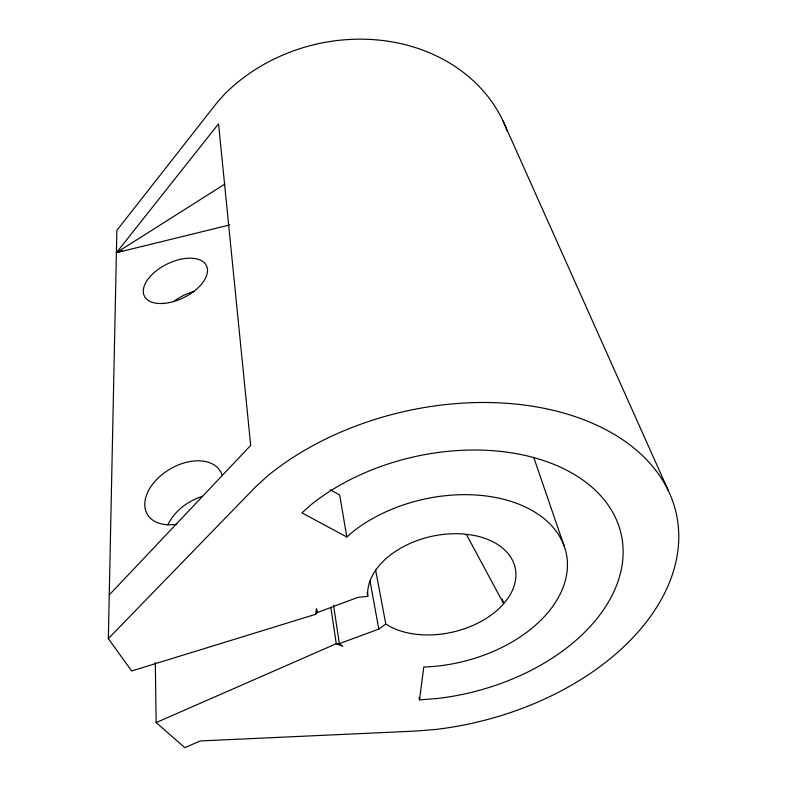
<?xml version="1.0" encoding="UTF-8"?>
<svg xmlns="http://www.w3.org/2000/svg" width="787" height="787" viewBox="0 0 787 787"><rect width="100%" height="100%" fill="white"/><g stroke="black" fill="none" stroke-linecap="round" stroke-linejoin="round"><path stroke-width="1.18" d="M375.596 569.906L385.797 624.042L390.982 627.072A75.227 49.01 -12.8 0 0 501.998 605.596L506.848 599.812A75.227 49.01 -12.8 0 0 472.298 535.101L463.277 533.979A75.227 49.01 -12.8 0 0 367.716 591.086L367.775 596.29L357.908 597.363L317.495 612.473L315.587 614.322L131.636 670.977L108.34 638.641L116.87 230.375L216.494 103.304L224.59 94.115A168.91 143.982 -14.3 0 1 507.3 131.213M419.53 699.869L423.77 667.042A128.035 83.52 -12.8 0 0 561.318 539.488A128.035 83.52 -12.8 0 0 353.983 530.832L346.821 536.99L301.942 512.868L311.632 504.231A185.427 121.228 -12.8 0 1 609.905 507.645A185.427 121.228 -12.8 0 1 437.218 698.502L419.53 699.869L419.048 697.489M315.587 614.322L316.482 608.577L317.495 612.473M109.255 594.923L250.689 445.422L218.54 123.805L116.407 252.716L229.686 224.964M108.34 638.641L254.899 487.586L267.127 476.292A243.262 159.525 -12.9 0 1 660.559 477.04A243.262 159.525 -12.9 0 1 435.89 729.431L415.497 731.074L200.351 740.941L184.778 747.65L156.151 722.584L155.314 662.536M156.151 722.584L336.275 643.717L339.354 643.648L378.803 629.108L385.797 624.042M224.934 184.02L116.407 252.716L122.192 250.728M330.127 489.691L339.679 495.013L346.821 536.99M466.337 534.363L503.641 603.639L502.313 598.927M503.021 120.972L668.497 490.98M533.714 457.385L564.309 546.434M369.998 580.914L378.803 629.108M367.135 592.66L367.775 596.29M333.54 605.223L339.354 643.648L342.916 646.353L336.275 643.717L330.904 607.672M176.77 524.221A42.39 27.476 -30.5 0 1 144.818 502.982A42.39 27.476 -30.5 0 1 180.626 464.074A42.39 27.476 -30.5 0 1 222.052 475.033M167.897 524.929A41.337 27.702 -31 0 1 202.623 496.282M174.045 301.224A33.851 19.055 -26.3 0 1 194.32 291.456M164.286 303.359A34.569 18.731 -26.1 0 0 207.03 267.167A34.569 18.731 -26.1 0 0 154.832 272.007A34.569 18.731 -26.1 0 0 164.286 303.359"/></g></svg>
